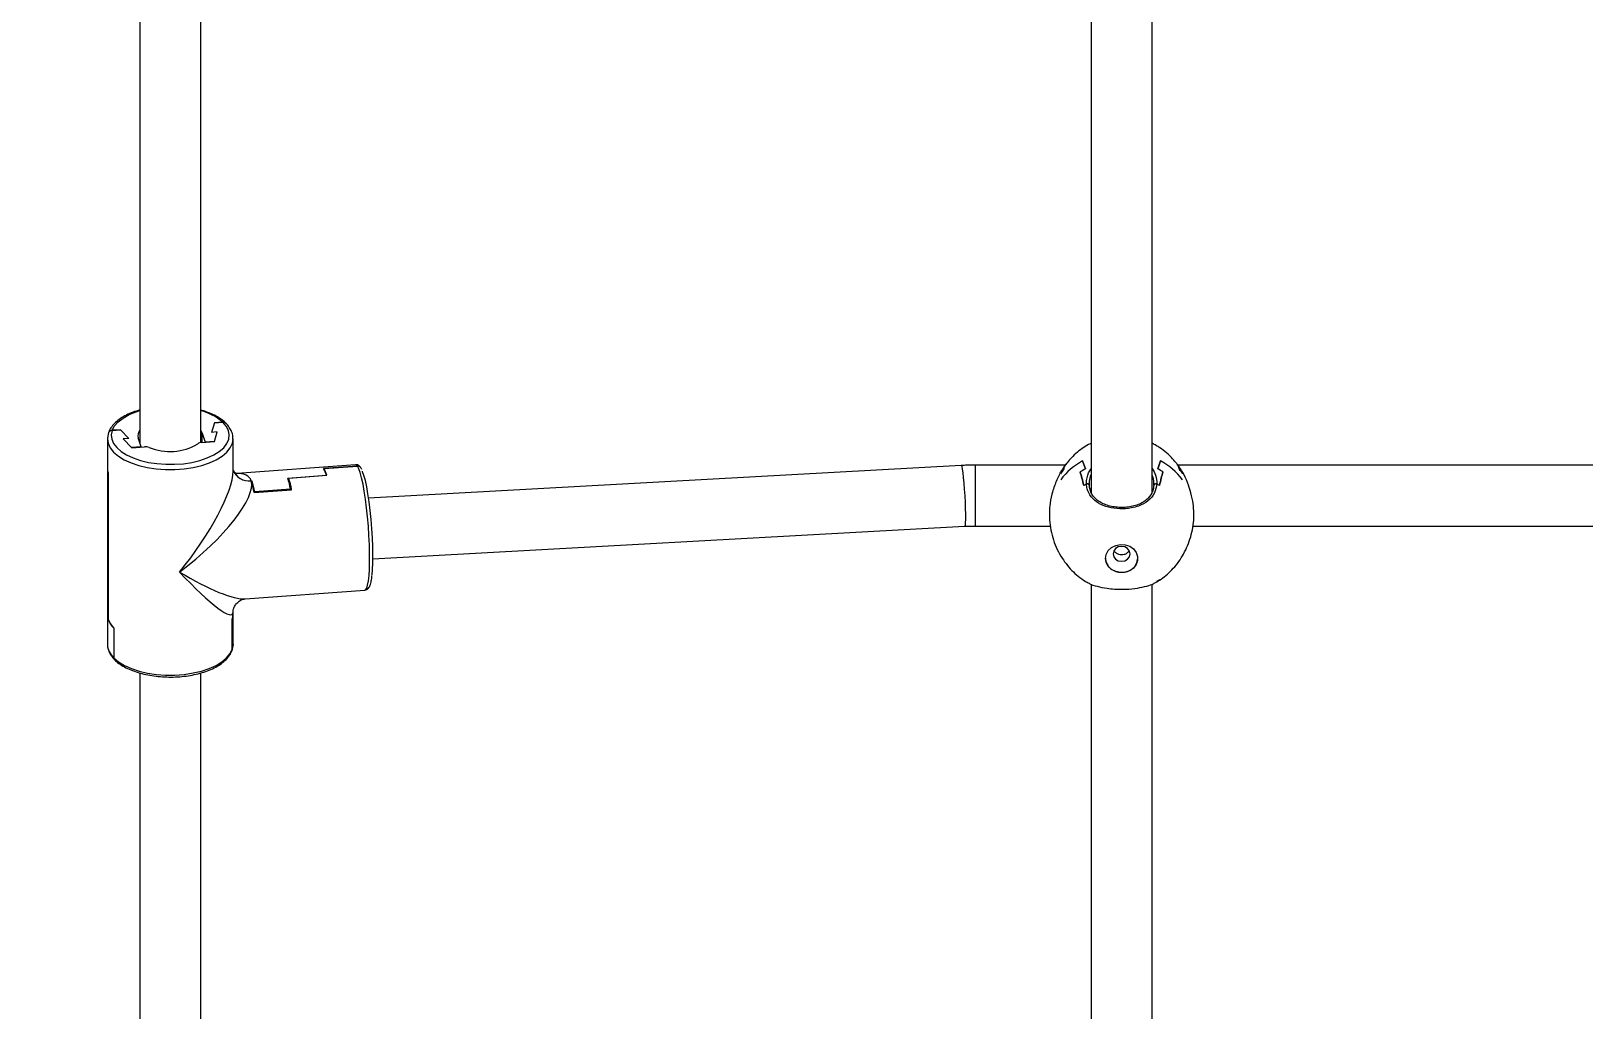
# Model space of a CAD drawing. Header units: millimetres. Extents: x -4213 to 6276, y -6120 to 3870.
# Drawn here: x -706.4 to -298.3, y -1187.4 to -930.2 of the extents above; entities that cross this region are included whole.
import ezdxf

# ---------------------------------------------------------------- set-up
doc = ezdxf.new("R2010")
doc.units = ezdxf.units.MM
for name, color, linetype in [('DIKOM_ОБЪЕКТ', 7, 'Continuous'), ('DIKOM_РАЗМЕР_ЗОНА', 7, 'Continuous'), ('DIKOM_РАЗМЕР_ОБЪЕКТА', 7, 'Continuous')]:
    doc.layers.add(name, color=color, linetype=linetype)
doc.styles.add('style1', font='arial.ttf', dxfattribs={"width": 0.8})
doc.dimstyles.new('1-50', dxfattribs={"dimtxt": 300, "dimasz": 200, "dimexe": 100, "dimexo": 0, "dimgap": 100, "dimtad": 1, "dimtxsty": 'style1', "dimcen": 200, "dimclrd": 7, "dimclre": 7, "dimclrt": 7, "dimadec": 1, "dimazin": 2, "dimtfac": 1, "dimtmove": 0, "dimatfit": 2, "dimfxl": 0, "dimlwd": 25, "dimlwe": 18, "dimarcsym": 0})

# ---------------------------------------------------------------- blocks, each defined once
blk = doc.blocks.new('*D10')
at = {"layer": 'Defpoints', "color": 0, "transparency": 16777216}
for p in [(-1727.86, 1809.48), (-15.26, -2213.81), (5045.73, -2213.81)]:
    blk.add_point(p, dxfattribs=at)
at = {"layer": 'DIKOM_РАЗМЕР_ОБЪЕКТА', "color": 7, "lineweight": 18, "transparency": 16777216}
for p, q in [((-1727.86, 1809.48), (5145.73, 1809.48)), ((-15.26, -2213.81), (5145.73, -2213.81))]:
    blk.add_line(p, q, dxfattribs=at)
at = {"layer": 'DIKOM_РАЗМЕР_ОБЪЕКТА', "color": 7, "lineweight": 25, "transparency": 16777216}
blk.add_line((5045.73, 1609.48), (5045.73, -2013.81), dxfattribs=at)
at = {"layer": 'DIKOM_РАЗМЕР_ОБЪЕКТА', "color": 7, "transparency": 16777216}
for points in [[(5012.4, 1609.48), (5079.07, 1609.48), (5045.73, 1809.48)], [(5012.4, -2013.81), (5079.07, -2013.81), (5045.73, -2213.81)]]:
    blk.add_solid(points, dxfattribs=at)
at = {"layer": 'DIKOM_РАЗМЕР_ОБЪЕКТА', "color": 7, "transparency": 16777216, "insert": (4792.56, -133.86), "char_height": 300, "attachment_point": 5, "rotation": 90, "style": 'style1'}
blk.add_mtext('4000', dxfattribs=at)
blk = doc.blocks.new('*D11')
at = {"layer": 'Defpoints', "color": 0, "transparency": 16777216}
for p in [(-2152.13, 1385.22), (2355.18, -47.82), (2355.18, -4950.7)]:
    blk.add_point(p, dxfattribs=at)
at = {"layer": 'DIKOM_РАЗМЕР_ОБЪЕКТА', "color": 7, "lineweight": 18, "transparency": 16777216}
for p, q in [((-2152.13, 1385.22), (-2152.13, -5050.7)), ((2355.18, -47.82), (2355.18, -5050.7))]:
    blk.add_line(p, q, dxfattribs=at)
at = {"layer": 'DIKOM_РАЗМЕР_ОБЪЕКТА', "color": 7, "lineweight": 25, "transparency": 16777216}
blk.add_line((-1952.13, -4950.7), (2155.18, -4950.7), dxfattribs=at)
at = {"layer": 'DIKOM_РАЗМЕР_ОБЪЕКТА', "color": 7, "transparency": 16777216}
for points in [[(-1952.13, -4917.36), (-1952.13, -4984.03), (-2152.13, -4950.7)], [(2155.18, -4917.36), (2155.18, -4984.03), (2355.18, -4950.7)]]:
    blk.add_solid(points, dxfattribs=at)
at = {"layer": 'DIKOM_РАЗМЕР_ОБЪЕКТА', "color": 7, "transparency": 16777216, "insert": (229.85, -4697.52), "char_height": 300, "attachment_point": 5, "style": 'style1'}
blk.add_mtext('4500', dxfattribs=at)
blk = doc.blocks.new('*D12')
at = {"layer": 'Defpoints', "color": 0, "transparency": 16777216}
for p in [(-2081.42, 3870.14), (324.17, -3713.81), (6175.91, -3713.81)]:
    blk.add_point(p, dxfattribs=at)
at = {"layer": 'DIKOM_РАЗМЕР_ЗОНА', "color": 7, "lineweight": 18, "transparency": 16777216}
for p, q in [((-2081.42, 3870.14), (6275.91, 3870.14)), ((324.17, -3713.81), (6275.91, -3713.81))]:
    blk.add_line(p, q, dxfattribs=at)
at = {"layer": 'DIKOM_РАЗМЕР_ЗОНА', "color": 7, "lineweight": 25, "transparency": 16777216}
blk.add_line((6175.91, 3670.14), (6175.91, -3513.81), dxfattribs=at)
at = {"layer": 'DIKOM_РАЗМЕР_ЗОНА', "color": 7, "transparency": 16777216}
for points in [[(6142.57, 3670.14), (6209.24, 3670.14), (6175.91, 3870.14)], [(6142.57, -3513.81), (6209.24, -3513.81), (6175.91, -3713.81)]]:
    blk.add_solid(points, dxfattribs=at)
at = {"layer": 'DIKOM_РАЗМЕР_ЗОНА', "color": 7, "transparency": 16777216, "insert": (5922.73, -112.66), "char_height": 300, "attachment_point": 5, "rotation": 90, "style": 'style1'}
blk.add_mtext('7600', dxfattribs=at)
blk = doc.blocks.new('*D13')
at = {"layer": 'Defpoints', "color": 0, "transparency": 16777216}
for p in [(-4212.78, 1738.76), (3855.18, -47.82), (3855.18, -6019.79)]:
    blk.add_point(p, dxfattribs=at)
at = {"layer": 'DIKOM_РАЗМЕР_ЗОНА', "color": 7, "lineweight": 18, "transparency": 16777216}
for p, q in [((-4212.78, 1738.76), (-4212.78, -6119.79)), ((3855.18, -47.82), (3855.18, -6119.79))]:
    blk.add_line(p, q, dxfattribs=at)
at = {"layer": 'DIKOM_РАЗМЕР_ЗОНА', "color": 7, "lineweight": 25, "transparency": 16777216}
blk.add_line((-4012.78, -6019.79), (3655.18, -6019.79), dxfattribs=at)
at = {"layer": 'DIKOM_РАЗМЕР_ЗОНА', "color": 7, "transparency": 16777216}
for points in [[(-4012.78, -5986.46), (-4012.78, -6053.13), (-4212.78, -6019.79)], [(3655.18, -5986.46), (3655.18, -6053.13), (3855.18, -6019.79)]]:
    blk.add_solid(points, dxfattribs=at)
at = {"layer": 'DIKOM_РАЗМЕР_ЗОНА', "color": 7, "transparency": 16777216, "insert": (310.33, -5766.62), "char_height": 300, "attachment_point": 5, "style": 'style1'}
blk.add_mtext('8100', dxfattribs=at)

msp = doc.modelspace()

# ---------------------------------------------------------------- linework, layer by layer
at = {"layer": 'DIKOM_ОБЪЕКТ', "color": 7, "linetype": 'Continuous', "lineweight": 15}
for p, q in [((-427.821, -814.246), (-427.821, -1051.425)), ((-411.821, -1051.409), (-411.821, -814.248)), ((-677.821, -837.567), (-677.821, -1038.393)), ((-661.821, -1038.354), (-661.821, -837.58)), ((-685.092, -1035.146), (-682.882, -1034.982)), ((-682.942, -1034.937), (-685.074, -1035.095)), ((-680.698, -1037.255), (-682.942, -1034.937)), ((-682.942, -1034.987), (-682.942, -1034.937)), ((-680.698, -1037.255), (-682.882, -1034.982)), ((-661.416, -1035.828), (-661.821, -1035.039)), ((-661.416, -1035.828), (-660.686, -1038.208)), ((-661.416, -1038.312), (-661.416, -1035.828)), ((-658.191, -1033.105), (-658.944, -1035.645)), ((-658.22, -1033.157), (-658.944, -1035.645)), ((-657.461, -1035.535), (-658.944, -1035.645)), ((-658.22, -1033.157), (-656.01, -1032.994)), ((-658.199, -1038.024), (-657.461, -1035.535)), ((-658.199, -1038.074), (-657.461, -1035.535)), ((-656.058, -1032.947), (-658.191, -1033.105)), ((-658.191, -1033.155), (-658.191, -1033.105)), ((-686.321, -1037.321), (-686.321, -1045.073)), ((-680.698, -1037.255), (-682.182, -1037.365)), ((-682.182, -1037.365), (-679.984, -1039.637)), ((-682.182, -1037.365), (-679.954, -1039.684)), ((-677.497, -1039.453), (-679.984, -1039.637)), ((-679.984, -1039.637), (-679.984, -1039.653)), ((-679.954, -1039.684), (-676.591, -1039.435)), ((-677.497, -1039.453), (-678.227, -1037.072)), ((-677.497, -1039.502), (-677.497, -1039.453)), ((-661.562, -1038.323), (-658.199, -1038.074)), ((-658.199, -1038.024), (-660.686, -1038.208)), ((-660.686, -1038.208), (-660.686, -1038.258)), ((-658.199, -1038.074), (-658.199, -1038.024)), ((-653.326, -1037.516), (-653.321, -1037.321)), ((-653.321, -1045.805), (-653.321, -1037.321)), ((-621.103, -1044.171), (-652.275, -1046.478)), ((-620.63, -1044.502), (-629.529, -1045.16)), ((-629.415, -1045.174), (-620.615, -1044.523)), ((-461.958, -1044.349), (-617.697, -1052.925)), ((-434.625, -1044.249), (-458.329, -1044.249)), ((-458.329, -1044.249), (-458.329, -1060.249)), ((-429.322, -1045.261), (-430.071, -1043.122)), ((-430.071, -1043.122), (-429.322, -1045.261)), ((-409.572, -1043.122), (-410.321, -1045.261)), ((-410.321, -1045.261), (-409.572, -1043.122)), ((-184.625, -1044.249), (-405.024, -1044.249)), ((-404.966, -1044.411), (-404.637, -1045.373)), ((-686.321, -1045.16), (-686.321, -1091.323)), ((-686.137, -1084.692), (-686.137, -1046.281)), ((-686.137, -1046.368), (-686.137, -1084.779)), ((-638.92, -1047.664), (-628.784, -1046.914)), ((-638.673, -1047.645), (-628.686, -1046.906)), ((-638.673, -1048.543), (-638.673, -1047.645)), ((-629.415, -1045.174), (-629.415, -1045.337)), ((-428.525, -1046.256), (-427.821, -1045.19)), ((-647.816, -1051.482), (-637.928, -1050.75)), ((-638.213, -1050.58), (-647.606, -1051.275)), ((-647.606, -1051.466), (-647.606, -1051.275)), ((-638.213, -1050.771), (-638.213, -1050.58)), ((-411.305, -1049.382), (-411.305, -1049.086)), ((-616.591, -1068.889), (-461.079, -1060.324)), ((-458.329, -1060.249), (-438.567, -1060.249)), ((-401.09, -1060.249), (-188.567, -1060.249)), ((-650.136, -1079.41), (-618.667, -1077.081)), ((-427.821, -1075.546), (-427.821, -1312.726)), ((-411.821, -1312.71), (-411.821, -1075.549)), ((-686.137, -1084.779), (-686.11, -1084.777)), ((-653.528, -1084.762), (-653.528, -1092.602)), ((-653.528, -1084.8), (-653.512, -1084.799)), ((-653.512, -1092.551), (-653.512, -1084.799)), ((-653.321, -1083.484), (-653.321, -1082.84)), ((-653.321, -1091.323), (-653.321, -1083.571)), ((-684.671, -1087.105), (-684.625, -1087.101)), ((-684.671, -1087.105), (-684.671, -1094.857)), ((-684.625, -1087.064), (-684.625, -1094.903)), ((-653.512, -1092.551), (-653.551, -1092.78)), ((-653.324, -1091.478), (-653.512, -1092.551)), ((-677.821, -1098.868), (-677.821, -1299.694)), ((-661.821, -1299.655), (-661.821, -1098.88))]:
    msp.add_line(p, q, dxfattribs=at)
at = {"layer": 'DIKOM_ОБЪЕКТ', "color": 7, "linetype": 'Continuous', "lineweight": 15, "flags": 128}
for points in [[(-685.074, -1035.095), (-684.464, -1033.952), (-683.501, -1032.87), (-682.209, -1031.873), (-680.619, -1030.987), (-678.769, -1030.232), (-677.821, -1029.928)], [(-685.092, -1035.146), (-685.318, -1036.292), (-685.189, -1037.442), (-684.709, -1038.57), (-683.888, -1039.648), (-682.745, -1040.654), (-681.307, -1041.564), (-679.606, -1042.356), (-677.681, -1043.013), (-675.576, -1043.521), (-673.339, -1043.866), (-671.023, -1044.042), (-668.678, -1044.044), (-666.36, -1043.873), (-664.121, -1043.531), (-662.012, -1043.028), (-660.082, -1042.374), (-658.375, -1041.585), (-656.93, -1040.678), (-655.779, -1039.674), (-654.95, -1038.597), (-654.461, -1037.471), (-654.324, -1036.321), (-654.541, -1035.174), (-655.107, -1034.056), (-656.01, -1032.994)], [(-686.308, -1036.994), (-686.321, -1037.303), (-686.321, -1037.321)], [(-686.321, -1037.321), (-686.142, -1038.513), (-685.597, -1039.696), (-684.699, -1040.826), (-683.468, -1041.878), (-681.931, -1042.827), (-680.123, -1043.653), (-678.084, -1044.337), (-675.861, -1044.865), (-673.502, -1045.223), (-671.06, -1045.404), (-668.591, -1045.405), (-666.149, -1045.224), (-663.79, -1044.866), (-661.566, -1044.34), (-659.526, -1043.656), (-657.718, -1042.83), (-656.18, -1041.881), (-654.947, -1040.83), (-654.048, -1039.7), (-653.502, -1038.517), (-653.326, -1037.516)], [(-620.63, -1044.502), (-620.97, -1044.193), (-621.103, -1044.171)], [(-618.667, -1077.081), (-618.484, -1077.004), (-618.199, -1076.583), (-617.952, -1075.807), (-617.747, -1074.693), (-617.591, -1073.267), (-617.485, -1071.559), (-617.433, -1069.608), (-617.435, -1067.457), (-617.492, -1065.154), (-617.602, -1062.75), (-617.762, -1060.299), (-617.97, -1057.856), (-618.221, -1055.474), (-618.509, -1053.207), (-618.827, -1051.105), (-619.169, -1049.214), (-619.526, -1047.578), (-619.892, -1046.232), (-620.257, -1045.206), (-620.615, -1044.523)], [(-461.958, -1044.349), (-461.931, -1044.36), (-461.817, -1044.638), (-461.689, -1045.277), (-461.553, -1046.245), (-461.415, -1047.498), (-461.282, -1048.978), (-461.16, -1050.614), (-461.055, -1052.332), (-460.972, -1054.049), (-460.914, -1055.686), (-460.884, -1057.167), (-460.884, -1058.421), (-460.914, -1059.392), (-460.972, -1060.032), (-461.055, -1060.312), (-461.079, -1060.324)], [(-616.8, -1073.051), (-616.691, -1071.757), (-616.611, -1069.957), (-616.587, -1067.926), (-616.62, -1065.715), (-616.708, -1063.377), (-616.85, -1060.97), (-617.042, -1058.553), (-617.28, -1056.185), (-617.557, -1053.924), (-617.867, -1051.825), (-618.202, -1049.94), (-618.554, -1048.316), (-618.915, -1046.992), (-619.275, -1046), (-619.343, -1045.849)], [(-424.072, -1068.787), (-423.883, -1067.696), (-423.333, -1066.702), (-422.471, -1065.893), (-421.374, -1065.341), (-420.139, -1065.096), (-418.876, -1065.178), (-417.696, -1065.582), (-416.706, -1066.269), (-415.992, -1067.181), (-415.619, -1068.236), (-415.619, -1069.339), (-415.992, -1070.393), (-416.706, -1071.305), (-417.696, -1071.993), (-418.876, -1072.396), (-420.139, -1072.479), (-421.374, -1072.233), (-422.471, -1071.681), (-423.333, -1070.873), (-423.883, -1069.878), (-424.072, -1068.787)], [(-419.821, -1069.529), (-418.96, -1069.38), (-418.231, -1068.955), (-417.743, -1068.319), (-417.572, -1067.569), (-417.743, -1066.819), (-418.231, -1066.183), (-418.96, -1065.758), (-419.821, -1065.609), (-420.683, -1065.758), (-421.412, -1066.183), (-421.9, -1066.819), (-422.071, -1067.569), (-421.9, -1068.319), (-421.412, -1068.955), (-420.683, -1069.38), (-419.821, -1069.529)], [(-684.625, -1094.903), (-683.384, -1095.94), (-681.843, -1096.876), (-680.037, -1097.689), (-678.007, -1098.362), (-675.796, -1098.879), (-673.453, -1099.231), (-671.03, -1099.408), (-668.581, -1099.406), (-666.159, -1099.227), (-663.818, -1098.874), (-661.609, -1098.354), (-659.581, -1097.679), (-657.779, -1096.864), (-656.242, -1095.928), (-655.004, -1094.889), (-654.092, -1093.772), (-653.528, -1092.602)], [(-653.321, -1091.323), (-653.321, -1091.341), (-653.324, -1091.478)]]:
    msp.add_lwpolyline(points, dxfattribs=at)
at = {"layer": 'DIKOM_ОБЪЕКТ', "color": 7, "linetype": 'Continuous', "lineweight": 15}
for centre, radius, start, end in [((-665.57, -1044.091), 14.651, 49.51858, 75.17654), ((-676.014, -1036.456), 2.296, 141.90244, 195.55976), ((-676.356, -1042.101), 2.676, 68.74724, 95.04888), ((-669.94, -1026.409), 14.277, 247.57753, 300.88737), ((-661.5, -1040.309), 1.987, 91.78874, 123.98559), ((-421.406, -1058.873), 17.977, 118.81623, 143.29634), ((-418.237, -1058.873), 17.977, 36.70366, 61.18377), ((-417.545, -1053.07), 15.31, 37.50566, 38.83472), ((-682.216, -1045.065), 4.105, 180.11108, 197.22309), ((-682.218, -1045.152), 4.104, 180.10794, 197.22538), ((-649.182, -1044.004), 4.417, 199.70111, 278.07148), ((-649.117, -1043.891), 4.52, 201.55355, 277.06173), ((-678.813, -1057.279), 31.534, 10.59273, 16.39641), ((-677.728, -1057.041), 30.669, 10.83638, 16.44442), ((-668.307, -1056.336), 30.64, 10.8294, 16.44255), ((-669.045, -1056.573), 31.658, 10.59964, 16.38068), ((-635.181, -1048.596), 6.615, 14.7376, 31.29565), ((-635.215, -1048.638), 6.755, 14.85143, 30.84478), ((-422.467, -1055.689), 16.237, 140.5554, 145.8354), ((-420.548, -1062.318), 19.182, 117.21843, 121.94233), ((-419.083, -1062.298), 19.158, 58.05483, 62.78442), ((-417.176, -1055.689), 16.237, 34.1646, 39.4446), ((-420.514, -1064.771), 17.778, 118.75882, 121.41385), ((-419.2, -1064.895), 17.92, 58.60069, 61.23495), ((-420.114, -1068.446), 3.966, 183.66524, 274.22284), ((-419.529, -1068.446), 3.966, 265.77539, 356.33653), ((-419.078, -1059.247), 17.682, 298.74026, 301.40975), ((-680.617, -1082.841), 5.822, 198.5312, 226.49461), ((-680.654, -1082.948), 5.781, 198.46621, 225.98116), ((-657.449, -1083.473), 4.127, 341.79996, 359.8478), ((-657.408, -1083.566), 4.086, 342.44706, 359.93017), ((-681.403, -1091.178), 4.921, 181.68765, 228.3764)]:
    msp.add_arc(centre, radius, start, end, dxfattribs=at)
for centre, major_axis, ratio, start_param, end_param in [((-669.821, -1064.322), (15.548, 21.096), 0.2617599, 4.5206484, 5.9419235), ((-669.821, -1064.322), (20.83, 16.769), 0.2931183, 4.5957459, 6.1665422), ((-669.821, -1064.322), (15.548, 21.096), 0.2617599, 5.9419235, 5.9554994), ((-669.821, -1064.322), (20.83, 16.769), 0.2931183, 6.1665422, 6.6849149), ((-419.821, -1051.416), (8.5, 0), 0.346112, 2.7968915, 2.9562554), ((-419.821, -1051.416), (8.5, 0), 0.346112, 0.1870179, 0.3447012), ((-669.821, -1064.322), (-16.284, 19.132), 0.1389714, 1.8821654, 3.3034405), ((-669.821, -1064.322), (21.183, -14.42), 0.2116084, 4.9705586, 6.0229822)]:
    msp.add_ellipse(centre, major_axis=major_axis, ratio=ratio, start_param=start_param, end_param=end_param, dxfattribs=at)
for points, knots in [([(-677.821, -1029.764), (-678.43, -1029.949), (-679.697, -1030.335), (-681.401, -1031.092), (-682.945, -1031.985), (-684.243, -1033.002), (-685.254, -1034.129), (-685.825, -1035.084), (-686.019, -1035.658), (-686.069, -1035.804)], [0, 0, 0, 0, 0.147287, 0.3064047, 0.4663251, 0.6270387, 0.78772, 0.9461441, 1, 1, 1, 1]), ([(-655.249, -1033.221), (-655.394, -1033.079), (-655.908, -1032.58), (-656.987, -1031.8), (-658.562, -1030.935), (-660.181, -1030.249), (-661.335, -1029.917), (-661.821, -1029.776)], [0, 0, 0, 0, 0.0955564, 0.3369561, 0.5797989, 0.8227925, 1, 1, 1, 1]), ([(-686.083, -1035.866), (-686.119, -1035.968), (-686.242, -1036.316), (-686.256, -1036.678), (-686.267, -1036.935)], [0, 0, 0, 0, 0.29162, 1, 1, 1, 1]), ([(-685.092, -1035.146), (-685.106, -1035.147), (-685.243, -1035.159), (-685.502, -1035.226), (-685.814, -1035.419), (-686.012, -1035.648), (-686.072, -1035.805), (-686.093, -1035.862)], [0, 0, 0, 0, 0.0311732, 0.309709, 0.5852001, 0.8502093, 1, 1, 1, 1]), ([(-685.074, -1035.095), (-685.171, -1035.109), (-685.391, -1035.14), (-685.672, -1035.28), (-685.901, -1035.483), (-686.036, -1035.657), (-686.06, -1035.779), (-686.065, -1035.805)], [0, 0, 0, 0, 0.2202176, 0.500312, 0.6864438, 0.9332526, 1, 1, 1, 1]), ([(-655.243, -1033.216), (-655.244, -1033.216), (-655.299, -1033.135), (-655.496, -1033.034), (-655.776, -1032.942), (-655.975, -1032.946), (-656.058, -1032.947)], [0, 0, 0, 0, 0.0036417, 0.3587416, 0.7297429, 1, 1, 1, 1]), ([(-655.197, -1033.272), (-655.258, -1033.217), (-655.396, -1033.094), (-655.686, -1032.995), (-655.905, -1032.994), (-656.01, -1032.994)], [0, 0, 0, 0, 0.2936741, 0.6587124, 1, 1, 1, 1]), ([(-653.359, -1037.553), (-653.348, -1037.253), (-653.321, -1036.544), (-653.655, -1035.447), (-654.252, -1034.303), (-654.88, -1033.614), (-655.194, -1033.269)], [0, 0, 0, 0, 0.1956259, 0.4619575, 0.7303242, 1, 1, 1, 1]), ([(-427.821, -1038.508), (-427.902, -1038.544), (-428.585, -1038.851), (-429.812, -1039.62), (-431.483, -1040.851), (-432.963, -1042.208), (-433.791, -1043.216), (-434.161, -1043.666)], [0, 0, 0, 0, 0.0319987, 0.2707709, 0.5226481, 0.7865854, 1, 1, 1, 1]), ([(-405.48, -1043.664), (-405.891, -1043.169), (-406.789, -1042.087), (-408.406, -1040.652), (-410.106, -1039.407), (-411.297, -1038.789), (-411.821, -1038.517)], [0, 0, 0, 0, 0.2358032, 0.5145407, 0.7860932, 1, 1, 1, 1]), ([(-619.811, -1044.859), (-619.866, -1044.783), (-620.011, -1044.584), (-620.347, -1044.323), (-620.819, -1044.122), (-621.079, -1044.193), (-621.143, -1044.211)], [0, 0, 0, 0, 0.2168466, 0.5653574, 0.8923928, 1, 1, 1, 1]), ([(-619.804, -1044.856), (-619.806, -1044.852), (-619.854, -1044.754), (-620.014, -1044.643), (-620.269, -1044.525), (-620.475, -1044.494), (-620.605, -1044.5), (-620.63, -1044.502)], [0, 0, 0, 0, 0.0145428, 0.377134, 0.6043285, 0.9256617, 1, 1, 1, 1]), ([(-619.789, -1044.89), (-619.801, -1044.869), (-619.86, -1044.756), (-620.068, -1044.619), (-620.349, -1044.52), (-620.538, -1044.522), (-620.615, -1044.523)], [0, 0, 0, 0, 0.081048, 0.4355365, 0.7730926, 1, 1, 1, 1]), ([(-458.329, -1044.249), (-459.037, -1044.254), (-460.249, -1044.264), (-461.457, -1044.324), (-461.958, -1044.349)], [0, 0, 0, 0, 0.5851859, 1, 1, 1, 1]), ([(-434.161, -1043.666), (-434.273, -1043.793), (-434.636, -1044.201), (-434.924, -1044.664), (-435.122, -1044.983)], [0, 0, 0, 0, 0.3095202, 1, 1, 1, 1]), ([(-435.006, -1045.373), (-434.928, -1045.053), (-434.788, -1044.476), (-434.354, -1043.916), (-434.16, -1043.667)], [0, 0, 0, 0, 0.5547673, 1, 1, 1, 1]), ([(-435.006, -1045.373), (-434.928, -1045.053), (-434.788, -1044.476), (-434.354, -1043.916), (-434.16, -1043.667)], [0, 0, 0, 0, 0.5547673, 1, 1, 1, 1]), ([(-404.637, -1045.373), (-404.715, -1045.053), (-404.855, -1044.476), (-405.289, -1043.916), (-405.483, -1043.667)], [0, 0, 0, 0, 0.5546952, 1, 1, 1, 1]), ([(-404.535, -1044.964), (-404.747, -1044.622), (-405.031, -1044.166), (-405.39, -1043.765), (-405.48, -1043.665)], [0, 0, 0, 0, 0.7491122, 1, 1, 1, 1]), ([(-652.28, -1046.494), (-652.273, -1046.495), (-652.252, -1046.499), (-652.553, -1046.402), (-652.986, -1046.087), (-653.285, -1045.655), (-653.325, -1045.537), (-653.342, -1045.488)], [0, 0, 0, 0, 0.1116714, 0.3318051, 0.570129, 0.8232482, 1, 1, 1, 1]), ([(-619.49, -1045.417), (-619.551, -1045.278), (-619.635, -1045.082), (-619.751, -1044.931), (-619.784, -1044.888)], [0, 0, 0, 0, 0.714228, 1, 1, 1, 1]), ([(-435.114, -1044.989), (-435.299, -1045.243), (-435.93, -1046.116), (-436.816, -1047.984), (-437.619, -1050.109), (-438.273, -1052.296), (-438.715, -1054.464), (-438.77, -1055.852), (-438.786, -1056.244)], [0, 0, 0, 0, 0.1110259, 0.3805672, 0.5140822, 0.652134, 0.9015338, 1, 1, 1, 1]), ([(-429.78, -1049.599), (-429.929, -1048.946), (-430.23, -1047.631), (-430.54, -1046.574), (-430.696, -1046.041)], [0, 0, 0, 0, 0.4964885, 1, 1, 1, 1]), ([(-430.696, -1046.041), (-430.542, -1046.566), (-430.232, -1047.623), (-429.931, -1048.937), (-429.78, -1049.599)], [0, 0, 0, 0, 0.4965691, 1, 1, 1, 1]), ([(-429.067, -1049.186), (-429.07, -1049.097), (-429.101, -1048.127), (-428.799, -1047.147), (-428.525, -1046.256)], [0, 0, 0, 0, 0.091388, 1, 1, 1, 1]), ([(-427.821, -1046.66), (-427.822, -1046.661), (-428.315, -1047.441), (-428.351, -1048.496), (-428.312, -1049.464), (-428.307, -1049.599)], [0, 0, 0, 0, 0.0004161, 0.8605265, 1, 1, 1, 1]), ([(-411.821, -1045.105), (-411.453, -1045.707), (-410.651, -1047.016), (-410.602, -1048.425), (-410.576, -1049.186)], [0, 0, 0, 0, 0.4596935, 1, 1, 1, 1]), ([(-411.336, -1049.599), (-411.308, -1048.819), (-411.274, -1047.88), (-411.742, -1047.005), (-411.821, -1046.857)], [0, 0, 0, 0, 0.8306441, 1, 1, 1, 1]), ([(-408.946, -1046.041), (-409.101, -1046.566), (-409.411, -1047.623), (-409.712, -1048.937), (-409.863, -1049.599)], [0, 0, 0, 0, 0.4965707, 1, 1, 1, 1]), ([(-409.863, -1049.599), (-409.714, -1048.946), (-409.413, -1047.631), (-409.103, -1046.574), (-408.946, -1046.041)], [0, 0, 0, 0, 0.4964868, 1, 1, 1, 1]), ([(-400.847, -1056.275), (-400.911, -1055.422), (-401.044, -1053.668), (-401.772, -1050.79), (-402.8, -1048.013), (-403.801, -1045.977), (-404.378, -1045.184), (-404.537, -1044.965)], [0, 0, 0, 0, 0.2062283, 0.423782, 0.6523963, 0.9038177, 1, 1, 1, 1]), ([(-429.067, -1049.186), (-429.019, -1049.165), (-428.924, -1049.123), (-428.762, -1049.118), (-428.607, -1049.156), (-428.471, -1049.239), (-428.366, -1049.359), (-428.314, -1049.486), (-428.309, -1049.569), (-428.307, -1049.599)], [0, 0, 0, 0, 0.1453551, 0.2907629, 0.4346016, 0.5821484, 0.7385287, 0.9061843, 1, 1, 1, 1]), ([(-428.307, -1049.599), (-428.313, -1049.543), (-428.326, -1049.43), (-428.424, -1049.281), (-428.567, -1049.172), (-428.736, -1049.119), (-428.904, -1049.122), (-429.012, -1049.156), (-429.062, -1049.183), (-429.067, -1049.186)], [0, 0, 0, 0, 0.1776342, 0.3553729, 0.5284346, 0.6893377, 0.838821, 0.9830844, 1, 1, 1, 1]), ([(-410.576, -1049.186), (-410.708, -1050.004), (-410.981, -1051.687), (-412.722, -1053.729), (-414.985, -1054.956), (-417.553, -1055.636), (-420.317, -1055.833), (-423.363, -1055.41), (-426.008, -1054.341), (-427.95, -1052.66), (-428.891, -1050.833), (-429.021, -1049.617), (-429.067, -1049.186)], [0, 0, 0, 0, 0.1114345, 0.2293608, 0.3390154, 0.4101121, 0.5167125, 0.6232585, 0.7293928, 0.8348021, 0.9414158, 1, 1, 1, 1]), ([(-412.658, -1052.716), (-412.955, -1053.02), (-413.555, -1053.634), (-414.774, -1054.351), (-416.168, -1054.899), (-417.701, -1055.25), (-419.309, -1055.407), (-420.937, -1055.371), (-422.524, -1055.142), (-424.003, -1054.72), (-425.322, -1054.116), (-426.428, -1053.339), (-427.312, -1052.406), (-427.923, -1051.324), (-428.252, -1050.361), (-428.266, -1049.75), (-428.271, -1049.562)], [0, 0, 0, 0, 0.0734674, 0.1484211, 0.2227931, 0.2967676, 0.3704879, 0.4445622, 0.5185356, 0.5924184, 0.6657001, 0.7389687, 0.81255, 0.8881465, 0.9655776, 1, 1, 1, 1]), ([(-411.373, -1049.561), (-411.387, -1049.829), (-411.425, -1050.535), (-411.856, -1051.583), (-412.288, -1052.374), (-412.642, -1052.701), (-412.658, -1052.716)], [0, 0, 0, 0, 0.2315572, 0.6116529, 0.9828941, 1, 1, 1, 1]), ([(-411.336, -1049.599), (-411.33, -1049.543), (-411.317, -1049.43), (-411.219, -1049.281), (-411.076, -1049.172), (-410.907, -1049.119), (-410.739, -1049.122), (-410.631, -1049.156), (-410.581, -1049.183), (-410.576, -1049.186)], [0, 0, 0, 0, 0.1776342, 0.3553729, 0.5284346, 0.6893377, 0.838821, 0.9830844, 1, 1, 1, 1]), ([(-410.576, -1049.186), (-410.624, -1049.165), (-410.719, -1049.123), (-410.881, -1049.118), (-411.036, -1049.156), (-411.172, -1049.239), (-411.277, -1049.359), (-411.329, -1049.486), (-411.334, -1049.569), (-411.336, -1049.599)], [0, 0, 0, 0, 0.145359, 0.2907706, 0.4346131, 0.5821638, 0.7385482, 0.9061722, 1, 1, 1, 1]), ([(-438.773, -1056.245), (-438.794, -1056.845), (-438.846, -1058.328), (-438.566, -1060.691), (-437.977, -1063.292), (-437.055, -1065.813), (-435.87, -1068.113), (-434.475, -1070.156), (-432.942, -1071.925), (-431.238, -1073.459), (-429.714, -1074.588), (-428.716, -1075.113), (-428.382, -1075.288)], [0, 0, 0, 0, 0.0794389, 0.1961127, 0.3134953, 0.4312092, 0.5490865, 0.6530032, 0.7548068, 0.8542954, 0.9512195, 1, 1, 1, 1]), ([(-411.234, -1075.291), (-410.776, -1075.033), (-409.711, -1074.435), (-408.16, -1073.257), (-406.568, -1071.78), (-405.1, -1070.063), (-403.79, -1068.128), (-402.677, -1065.991), (-401.793, -1063.68), (-401.174, -1061.228), (-400.823, -1058.741), (-400.839, -1057.078), (-400.847, -1056.275)], [0, 0, 0, 0, 0.0681387, 0.1583047, 0.2527954, 0.3513184, 0.4535959, 0.5593363, 0.6681921, 0.7797634, 0.8936045, 1, 1, 1, 1]), ([(-461.079, -1060.324), (-460.543, -1060.299), (-459.627, -1060.256), (-458.709, -1060.251), (-458.329, -1060.249)], [0, 0, 0, 0, 0.5851934, 1, 1, 1, 1]), ([(-419.821, -1067.859), (-420.071, -1067.835), (-420.569, -1067.787), (-421.218, -1067.413), (-421.645, -1067.025), (-421.762, -1066.752), (-421.786, -1066.695)], [0, 0, 0, 0, 0.3039872, 0.6077475, 0.9177456, 1, 1, 1, 1]), ([(-417.846, -1066.668), (-417.886, -1066.755), (-418.026, -1067.054), (-418.488, -1067.464), (-419.134, -1067.801), (-419.606, -1067.841), (-419.821, -1067.859)], [0, 0, 0, 0, 0.1241303, 0.4290705, 0.7402824, 1, 1, 1, 1]), ([(-617.057, -1074.893), (-617.035, -1074.804), (-616.934, -1074.407), (-616.852, -1073.847), (-616.805, -1073.297), (-616.798, -1073.222)], [0, 0, 0, 0, 0.2007585, 0.8903985, 1, 1, 1, 1]), ([(-618.627, -1077.042), (-618.471, -1077.021), (-618.111, -1076.971), (-617.733, -1076.615), (-617.442, -1076.182), (-617.224, -1075.654), (-617.112, -1075.142), (-617.057, -1074.893)], [0, 0, 0, 0, 0.1285082, 0.2984474, 0.48791, 0.7515057, 1, 1, 1, 1]), ([(-428.375, -1075.276), (-428.306, -1075.329), (-427.992, -1075.572), (-426.34, -1076.103), (-424.011, -1076.598), (-421.37, -1076.887), (-418.597, -1076.923), (-415.6, -1076.607), (-413.15, -1076.055), (-411.65, -1075.558), (-411.323, -1075.327), (-411.245, -1075.272)], [0, 0, 0, 0, 0.041448, 0.1888572, 0.3269003, 0.4173835, 0.5531549, 0.6887657, 0.8236894, 0.9579138, 1, 1, 1, 1]), ([(-653.314, -1082.761), (-653.315, -1082.724), (-653.318, -1082.572), (-653.221, -1081.991), (-652.852, -1081.129), (-652.141, -1080.268), (-651.286, -1079.702), (-650.557, -1079.458), (-650.298, -1079.432), (-650.186, -1079.421)], [0, 0, 0, 0, 0.046647, 0.1899107, 0.361293, 0.5425653, 0.7198095, 0.8800521, 1, 1, 1, 1]), ([(-686.282, -1091.27), (-686.289, -1091.51), (-686.31, -1092.159), (-685.986, -1093.197), (-685.39, -1094.342), (-684.763, -1095.031), (-684.448, -1095.376)], [0, 0, 0, 0, 0.1631052, 0.4401417, 0.7193133, 1, 1, 1, 1]), ([(-684.394, -1095.424), (-684.248, -1095.566), (-683.735, -1096.065), (-682.655, -1096.844), (-681.084, -1097.712), (-679.29, -1098.451), (-677.32, -1099.053), (-675.211, -1099.507), (-673.003, -1099.808), (-670.737, -1099.952), (-668.455, -1099.936), (-666.199, -1099.761), (-664.011, -1099.43), (-661.93, -1098.948), (-659.995, -1098.32), (-658.24, -1097.555), (-656.698, -1096.659), (-655.399, -1095.643), (-654.388, -1094.515), (-653.818, -1093.56), (-653.623, -1092.986), (-653.574, -1092.84)], [0, 0, 0, 0, 0.0222418, 0.0784652, 0.1350284, 0.1916276, 0.2480573, 0.3043004, 0.3604092, 0.4164297, 0.4724156, 0.5284141, 0.5844637, 0.6406181, 0.6969392, 0.7534894, 0.810325, 0.8674419, 0.9245474, 0.9808507, 1, 1, 1, 1]), ([(-653.528, -1092.602), (-653.528, -1092.611), (-653.528, -1092.691), (-653.554, -1092.77), (-653.576, -1092.84)], [0, 0, 0, 0, 0.1236237, 1, 1, 1, 1]), ([(-653.56, -1092.778), (-653.525, -1092.677), (-653.38, -1092.263), (-653.365, -1091.831), (-653.353, -1091.506)], [0, 0, 0, 0, 0.2454637, 1, 1, 1, 1]), ([(-684.439, -1095.368), (-684.483, -1095.328), (-684.574, -1095.243), (-684.652, -1095.063), (-684.664, -1094.929), (-684.671, -1094.857)], [0, 0, 0, 0, 0.3003202, 0.6232573, 1, 1, 1, 1]), ([(-684.397, -1095.427), (-684.457, -1095.357), (-684.58, -1095.214), (-684.624, -1095.018), (-684.625, -1094.913), (-684.625, -1094.903)], [0, 0, 0, 0, 0.4610048, 0.9495434, 1, 1, 1, 1])]:
    msp.add_open_spline(points, degree=3, knots=knots, dxfattribs=at)

# ---------------------------------------------------------------- dimensions: what is measured, and where the dimension line sits
at = {"layer": 'DIKOM_РАЗМЕР_ЗОНА'}
dim = msp.add_linear_dim(base=(6175.905, -3713.814), p1=(-2081.415, 3870.14), p2=(324.174, -3713.814), angle=90, text='7600', dimstyle='1-50', dxfattribs=at)
dim.commit()
dim.dimension.update_dxf_attribs({"geometry": '*D12', "text_midpoint": (6175.905, -112.661), "dimtype": 160})
dim = msp.add_linear_dim(base=(3855.179, -6019.794), p1=(-4212.782, 1738.764), p2=(3855.179, -47.824), text='8100', dimstyle='1-50', dxfattribs=at)
dim.commit()
dim.dimension.update_dxf_attribs({"geometry": '*D13', "text_midpoint": (310.333, -6019.794), "dimtype": 160})
at = {"layer": 'DIKOM_РАЗМЕР_ОБЪЕКТА'}
dim = msp.add_linear_dim(base=(5045.733, -2213.814), p1=(-1727.861, 1809.479), p2=(-15.262, -2213.814), angle=90, text='4000', dimstyle='1-50', dxfattribs=at)
dim.commit()
dim.dimension.update_dxf_attribs({"geometry": '*D10', "text_midpoint": (5045.733, -133.859), "dimtype": 160})
dim = msp.add_linear_dim(base=(2355.179, -4950.697), p1=(-2152.125, 1385.215), p2=(2355.179, -47.824), text='4500', dimstyle='1-50', dxfattribs=at)
dim.commit()
dim.dimension.update_dxf_attribs({"geometry": '*D11', "text_midpoint": (229.847, -4950.697), "dimtype": 160})

doc.saveas('drawing.dxf')
